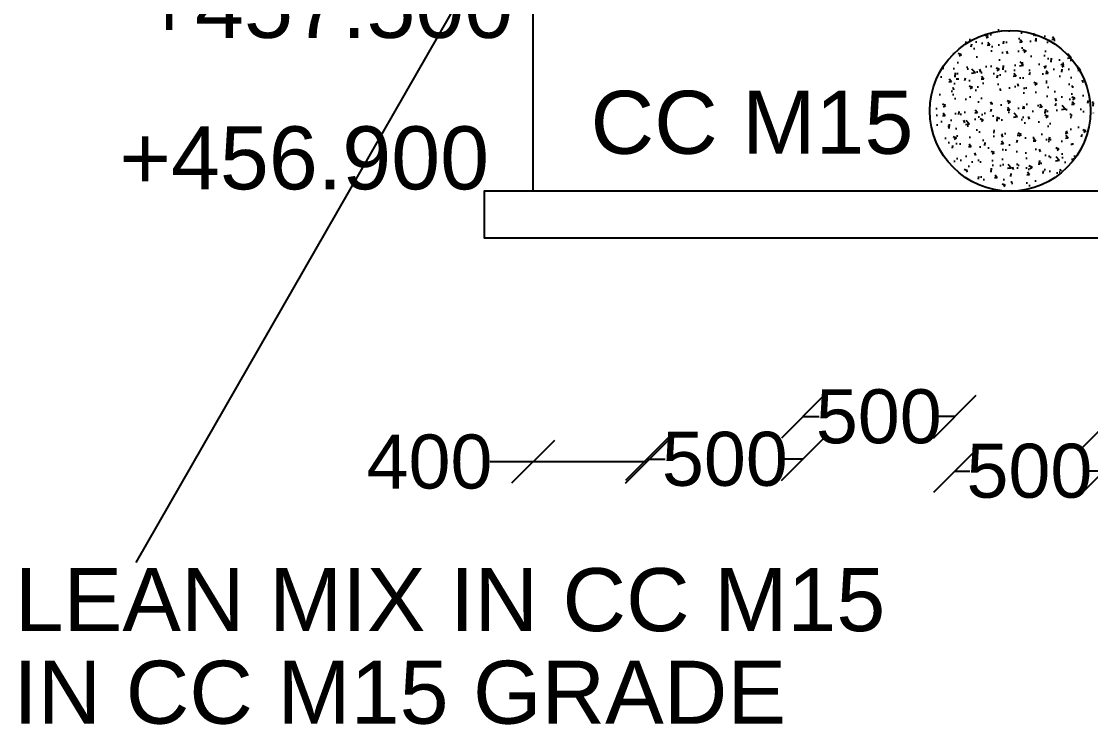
# Model space of a CAD drawing. Header units: millimetres. Extents: x 5124 to 6568637, y 2311 to 91879094.
# Drawn here: x 3498005 to 3500381, y 45955296 to 45956858 of the extents above; entities that cross this region are included whole.
import ezdxf

# ---------------------------------------------------------------- set-up
doc = ezdxf.new("R2010")
doc.units = ezdxf.units.MM
doc.header["$MEASUREMENT"] = 0
for name, color, linetype in [('DIMENSION', 7, 'Continuous'), ('DRAWING', 7, 'Continuous'), ('TEXT', 7, 'Continuous')]:
    doc.layers.add(name, color=color, linetype=linetype)
doc.styles.get("Standard").update_dxf_attribs({"font": 'arial.ttf', "height": 120})
doc.dimstyles.get("Standard").update_dxf_attribs({"dimtxt": 200, "dimasz": 110, "dimexe": 0.18, "dimexo": 0.0625, "dimgap": 0.09, "dimtad": 0, "dimtih": 1, "dimtoh": 1, "dimdec": 0, "dimzin": 0, "dimdsep": 46, "dimtxsty": 'Standard', "dimblk": 'OBLIQUE', "dimcen": 0.09, "dimse1": 1, "dimse2": 1, "dimadec": 0, "dimazin": 0, "dimtfac": 1, "dimtdec": 0, "dimtofl": 0, "dimtmove": 0, "dimatfit": 3, "dimfxl": 1, "dimtolj": 1, "dimtzin": 0, "dimarcsym": 0})

# ---------------------------------------------------------------- blocks, each defined once
blk = doc.blocks.new('_Oblique')
at = {"color": 0, "linetype": 'ByBlock', "lineweight": -2}
blk.add_line((-0.5, -0.5), (0.5, 0.5), dxfattribs=at)
blk = doc.blocks.new('*D70')
at = {"layer": 'Defpoints', "color": 0}
for p in [(3500410.5, 45955959), (3500410.5, 45955814), (3500748.7, 45955808.3)]:
    blk.add_point(p, dxfattribs=at)
at = {"layer": 'DIMENSION', "color": 0, "lineweight": -2}
for p, q in [((3500410.5, 45955959), (3500447.2, 45955959)), ((3500748.7, 45955959), (3500712.1, 45955959))]:
    blk.add_line(p, q, dxfattribs=at)
at = {"layer": 'DIMENSION', "color": 0, "lineweight": -2, "xscale": 95, "yscale": 95, "zscale": 95, "rotation": 180}
blk.add_blockref('_Oblique', (3500410.5, 45955959), dxfattribs=at)
at = {"layer": 'DIMENSION', "color": 0, "lineweight": -2, "xscale": 95, "yscale": 95, "zscale": 95}
blk.add_blockref('_Oblique', (3500748.7, 45955959), dxfattribs=at)
at = {"layer": 'DIMENSION', "color": 0, "insert": (3500579.6, 45955959), "char_height": 120, "attachment_point": 5}
blk.add_mtext('\\A1;500', dxfattribs=at)
blk = doc.blocks.new('*D71')
at = {"layer": 'Defpoints', "color": 0}
for p in [(3500079, 45955859), (3500079, 45955859), (3500410.5, 45955814)]:
    blk.add_point(p, dxfattribs=at)
at = {"layer": 'DIMENSION', "color": 0, "lineweight": -2}
for p, q in [((3500079, 45955859), (3500112.3, 45955859)), ((3500410.5, 45955859), (3500377.2, 45955859))]:
    blk.add_line(p, q, dxfattribs=at)
at = {"layer": 'DIMENSION', "color": 0, "lineweight": -2, "xscale": 95, "yscale": 95, "zscale": 95, "rotation": 180}
blk.add_blockref('_Oblique', (3500079, 45955859), dxfattribs=at)
at = {"layer": 'DIMENSION', "color": 0, "lineweight": -2, "xscale": 95, "yscale": 95, "zscale": 95}
blk.add_blockref('_Oblique', (3500410.5, 45955859), dxfattribs=at)
at = {"layer": 'DIMENSION', "color": 0, "insert": (3500244.8, 45955859), "char_height": 120, "attachment_point": 5}
blk.add_mtext('\\A1;500', dxfattribs=at)
blk = doc.blocks.new('*D72')
at = {"layer": 'Defpoints', "color": 0}
for p in [(3499741.5, 45955980), (3499741.5, 45955859), (3500079, 45955859)]:
    blk.add_point(p, dxfattribs=at)
at = {"layer": 'DIMENSION', "color": 0, "lineweight": -2}
for p, q in [((3499741.5, 45955980), (3499777.8, 45955980)), ((3500079, 45955980), (3500042.7, 45955980))]:
    blk.add_line(p, q, dxfattribs=at)
at = {"layer": 'DIMENSION', "color": 0, "lineweight": -2, "xscale": 95, "yscale": 95, "zscale": 95, "rotation": 180}
blk.add_blockref('_Oblique', (3499741.5, 45955980), dxfattribs=at)
at = {"layer": 'DIMENSION', "color": 0, "lineweight": -2, "xscale": 95, "yscale": 95, "zscale": 95}
blk.add_blockref('_Oblique', (3500079, 45955980), dxfattribs=at)
at = {"layer": 'DIMENSION', "color": 0, "insert": (3499910.2, 45955980), "char_height": 120, "attachment_point": 5}
blk.add_mtext('\\A1;500', dxfattribs=at)
blk = doc.blocks.new('*D73')
at = {"layer": 'Defpoints', "color": 0}
for p in [(3499395, 45955885.5), (3499395, 45955885.5), (3499741.5, 45955859)]:
    blk.add_point(p, dxfattribs=at)
at = {"layer": 'DIMENSION', "color": 0, "lineweight": -2}
for p, q in [((3499395, 45955885.5), (3499435.8, 45955885.5)), ((3499741.5, 45955885.5), (3499700.7, 45955885.5))]:
    blk.add_line(p, q, dxfattribs=at)
at = {"layer": 'DIMENSION', "color": 0, "lineweight": -2, "xscale": 95, "yscale": 95, "zscale": 95, "rotation": 180}
blk.add_blockref('_Oblique', (3499395, 45955885.5), dxfattribs=at)
at = {"layer": 'DIMENSION', "color": 0, "lineweight": -2, "xscale": 95, "yscale": 95, "zscale": 95}
blk.add_blockref('_Oblique', (3499741.5, 45955885.5), dxfattribs=at)
at = {"layer": 'DIMENSION', "color": 0, "insert": (3499568.2, 45955885.5), "char_height": 120, "attachment_point": 5}
blk.add_mtext('\\A1;500', dxfattribs=at)
blk = doc.blocks.new('*D83')
at = {"layer": 'Defpoints', "color": 0}
for p in [(3499142, 45956481), (3499142, 45955879.5), (3499395, 45955885.5)]:
    blk.add_point(p, dxfattribs=at)
at = {"layer": 'DIMENSION', "color": 0, "lineweight": -2}
for p, q in [((3499142, 45955879.5), (3499047, 45955879.5)), ((3499395, 45955879.5), (3499142, 45955879.5))]:
    blk.add_line(p, q, dxfattribs=at)
at = {"layer": 'DIMENSION', "color": 0, "lineweight": -2, "xscale": 95, "yscale": 95, "zscale": 95, "rotation": 180}
blk.add_blockref('_Oblique', (3499142, 45955879.5), dxfattribs=at)
at = {"layer": 'DIMENSION', "color": 0, "lineweight": -2, "xscale": 95, "yscale": 95, "zscale": 95}
blk.add_blockref('_Oblique', (3499395, 45955879.5), dxfattribs=at)
at = {"layer": 'DIMENSION', "color": 0, "insert": (3498912.1, 45955879.5), "char_height": 120, "attachment_point": 5}
blk.add_mtext('\\A1;400', dxfattribs=at)

msp = doc.modelspace()

# ---------------------------------------------------------------- hatches: boundary and pattern name
at = {"layer": 'DRAWING'}
h = msp.add_hatch(dxfattribs=at)
h.set_pattern_fill('AR-CONC,_O', color=256, scale=10)
h.set_pattern_definition([(130, (6930386.577, 1307.183), (-71.72601826, -6.2752135), [7.5, -82.5]), (185, (6930386.58, 1307.18), (13.87513336, 75.21921337), [6, -66]), (79.5486, (6930380.6, 1306.66), (-57.85093817, 68.94395421), [6.374019, -70.1142112]), (133.8158, (6930386.58, 1327.18), (-106.72410486, -16.55190143), [11.25, -123.75]), (83.3644, (6930377.68, 1325.8), (-93.46627055, 97.4117871), [9.5610288, -105.1713]), (188.8158, (6930386.58, 1327.18), (-93.46619451, 97.4118601), [9, -99]), (159, (6930376.577, 1322.183), (-59.69070521, -40.26188907), [7.5, -82.5]), (214, (6930376.58, 1322.18), (-24.33153319, 72.5150045), [6, -66]), (108.5486, (6930371.6, 1318.83), (-84.02226286, 32.25304967), [6.374019, -70.1142112]), (142.5, (6930386.577, 1307.183), (-1.215985532, 33.289385383), [0, -65.2, 0, -67, 0, -66.25]), (172.5, (6930386.577, 1307.183), (-26.306953744, 39.441171188), [0, -38.2, 0, -63.7, 0, -25.25]), (212.5, (6930408.877, 1307.183), (-53.382243617, -2.255487173), [0, -25, 0, -78, 0, -103.5]), (222.5, (6930418.877, 1307.183), (-58.318616934, 10.010498233), [0, -32.5, 0, -51.8, 0, -73.5])])
h.paths.add_polyline_path([(3500387.6, 45956668.7, -1), (3500030.6, 45956668.7, -1)])

# ---------------------------------------------------------------- linework, layer by layer
for points in [[(3501024, 45956481), (3499142, 45956481), (3499142, 45956900.5), (3501024, 45956900.5)], [(3501124, 45956481), (3499033.5, 45956481), (3499033.5, 45956377), (3501124, 45956377)]]:
    msp.add_lwpolyline(points, close=True, dxfattribs=at)
msp.add_circle((3500202, 45956659.5), 178.5, dxfattribs=at)

# ---------------------------------------------------------------- texts
at = {"layer": 'TEXT'}
for s, p in [('+457.500', (3498276.9, 45956821.6)), ('CC M15', (3499269.9, 45956564.1)), ('+456.900', (3498223.4, 45956485.1)), ('LEAN MIX IN CC M15', (3497990.4, 45955503.4)), ('IN CC M15 GRADE', (3497987.3, 45955297.7))]:
    msp.add_text(s, height=140, dxfattribs=at).set_placement(p)

# ---------------------------------------------------------------- dimensions: what is measured, and where the dimension line sits
at = {"layer": 'DIMENSION'}
for base, p1, p2, text, picture, middle in [((3499142, 45955879.5), (3499395, 45955885.5), (3499142, 45956481), '400', '*D83', (3498912.1, 45955879.5)), ((3499741.5, 45955980), (3500079, 45955859), (3499741.5, 45955859), '500', '*D72', (3499910.2, 45955980)), ((3500410.5, 45955959), (3500748.7, 45955808.3), (3500410.5, 45955814), '500', '*D70', (3500579.6, 45955959)), ((3499395, 45955885.5), (3499741.5, 45955859), (3499395, 45955885.5), '500', '*D73', (3499568.2, 45955885.5)), ((3500079, 45955859), (3500410.5, 45955814), (3500079, 45955859), '500', '*D71', (3500244.8, 45955859))]:
    dim = msp.add_linear_dim(base=base, p1=p1, p2=p2, angle=180, text=text, dimstyle='Standard', override={"dimasz": 95, "dimarcsym": 1}, dxfattribs=at)
    dim.commit()
    dim.dimension.update_dxf_attribs({"geometry": picture, "text_midpoint": middle})

# ---------------------------------------------------------------- leaders
at = {"layer": 'DRAWING'}
msp.add_leader([(3499165, 45957234.5), (3498259.5, 45955656)], dimstyle='Standard', override={"dimasz": 95, "dimgap": 0.09, "dimtad": 0, "dimarcsym": 1}, dxfattribs=at)

doc.saveas('drawing.dxf')
